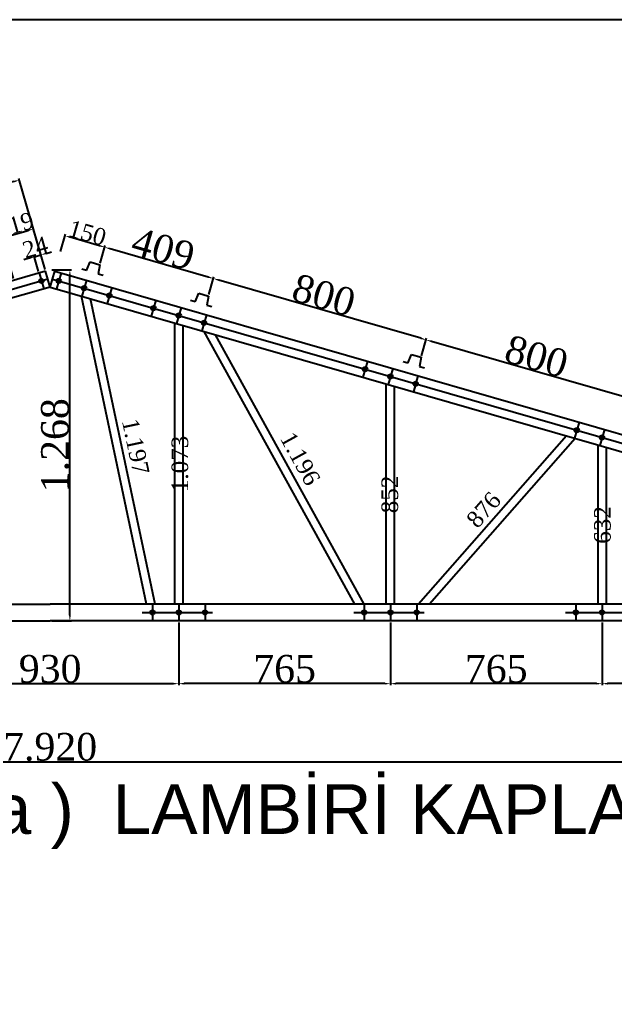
# Model space of a CAD drawing. Header units: millimetres. Extents: x 204298 to 220821, y -217696 to -203281.
# Drawn here: x 215025 to 217176, y -206889 to -203379 of the extents above; entities that cross this region are included whole.
import ezdxf

# ---------------------------------------------------------------- set-up
doc = ezdxf.new("R2010")
doc.units = ezdxf.units.MM
doc.header["$MEASUREMENT"] = 0
for name, color, linetype in [('Block1', 255, 'Continuous'), ('ZEMİN', 191, 'Continuous'), ('ÖLÇÜLENDİRME', 121, 'Continuous')]:
    doc.layers.add(name, color=color, linetype=linetype)
doc.styles.add('133', font='times.ttf')
doc.styles.get("Standard").update_dxf_attribs({"font": 'arial.ttf'})
doc.dimstyles.new('MAKAS', dxfattribs={"dimscale": 20, "dimtxt": 1.3, "dimasz": 1, "dimexe": 0.3, "dimexo": 0.3, "dimgap": 0.1, "dimtad": 1, "dimrnd": 1, "dimzin": 12, "dimdsep": 46, "dimlunit": 6, "dimtxsty": '133', "dimcen": 0.8, "dimdle": 0.0005, "dimclrd": 4, "dimclre": 6, "dimclrt": 2, "dimazin": 3, "dimtfac": 1, "dimtmove": 0, "dimatfit": 2, "dimldrblk": 'DOTSMALL', "dimfxl": 0, "dimtolj": 1, "dimtzin": 0, "dimarcsym": 0})
doc.dimstyles.new('makas 1', dxfattribs={"dimscale": 20, "dimtxt": 3, "dimasz": 1.2, "dimexe": 0.3, "dimexo": 0.3, "dimgap": 0.1, "dimtad": 1, "dimrnd": 1, "dimzin": 12, "dimdsep": 46, "dimlunit": 6, "dimtxsty": '133', "dimblk": 'NONE', "dimcen": 0.8, "dimdle": 0.0005, "dimse1": 1, "dimse2": 1, "dimsd1": 1, "dimsd2": 1, "dimclrd": 105, "dimclre": 42, "dimclrt": 2, "dimazin": 3, "dimtfac": 1, "dimtmove": 0, "dimatfit": 2, "dimldrblk": 'NONE', "dimfxl": 0, "dimtolj": 1, "dimtzin": 0, "dimarcsym": 0})

# ---------------------------------------------------------------- blocks, each defined once
blk = doc.blocks.new('*D7225')
at = {"layer": 'Defpoints', "color": 0}
for p in [(215075, -204135.9), (215119, -204288.6), (215004.4, -204321.6)]:
    blk.add_point(p, dxfattribs=at)
at = {"layer": 'ÖLÇÜLENDİRME', "color": 4, "lineweight": -2, "ltscale": 0.5}
blk.add_line((214979.7, -204163.4), (215055.8, -204141.5), dxfattribs=at)
at = {"layer": 'ÖLÇÜLENDİRME', "color": 6, "lineweight": -2, "ltscale": 0.5}
for p, q in [((215117.4, -204282.8), (215073.4, -204130.2)), ((215002.8, -204315.8), (214958.8, -204163.2))]:
    blk.add_line(p, q, dxfattribs=at)
at = {"layer": 'ÖLÇÜLENDİRME', "color": 4}
for points in [[(215056.7, -204144.7), (215054.9, -204138.3), (215075, -204135.9)], [(214978.7, -204160.2), (214980.6, -204166.6), (214960.4, -204168.9)]]:
    blk.add_solid(points, dxfattribs=at)
at = {"layer": 'ÖLÇÜLENDİRME', "color": 2, "insert": (215008.7, -204121.2), "char_height": 60, "attachment_point": 5, "rotation": 16.0764, "style": '133'}
blk.add_mtext('\\A1;119', dxfattribs=at)
blk = doc.blocks.new('_DotSmall')
at = {"color": 0, "linetype": 'ByBlock', "const_width": 0.5}
blk.add_lwpolyline([(-0.0625, 0, 1), (0.0625, 0, 1)], format="xyb", close=True, dxfattribs=at)
blk = doc.blocks.new('*D7226')
at = {"layer": 'Defpoints', "color": 0}
for p in [(215102.2, -204230.1), (215119, -204288.6), (215095.7, -204295.3)]:
    blk.add_point(p, dxfattribs=at)
at = {"layer": 'ÖLÇÜLENDİRME', "color": 4, "lineweight": -2, "ltscale": 0.5}
for p, q in [((215121.4, -204224.6), (215140.6, -204219)), ((215059.7, -204242.4), (215040.4, -204247.9)), ((215078.9, -204236.8), (215102.2, -204230.1))]:
    blk.add_line(p, q, dxfattribs=at)
at = {"layer": 'ÖLÇÜLENDİRME', "color": 6, "lineweight": -2, "ltscale": 0.5}
for p, q in [((215094.1, -204289.5), (215077.2, -204231.1)), ((215117.4, -204282.8), (215100.5, -204224.4))]:
    blk.add_line(p, q, dxfattribs=at)
at = {"layer": 'ÖLÇÜLENDİRME', "color": 4}
for points in [[(215120.5, -204221.4), (215122.3, -204227.8), (215102.2, -204230.1)], [(215060.6, -204245.6), (215058.7, -204239.2), (215078.9, -204236.8)]]:
    blk.add_solid(points, dxfattribs=at)
at = {"layer": 'ÖLÇÜLENDİRME', "color": 2, "insert": (215081.7, -204202.8), "char_height": 60, "attachment_point": 5, "rotation": 16.0764, "style": '133'}
blk.add_mtext('\\A1;24', dxfattribs=at)
blk = doc.blocks.new('*D7227')
at = {"layer": 'Defpoints', "color": 0}
for p in [(215119, -204288.6), (211064.2, -205100.7), (211159, -205429.8)]:
    blk.add_point(p, dxfattribs=at)
at = {"layer": 'ÖLÇÜLENDİRME', "color": 4, "lineweight": -2, "ltscale": 0.5}
blk.add_line((215005, -203965), (211083.4, -205095.2), dxfattribs=at)
at = {"layer": 'ÖLÇÜLENDİRME', "color": 6, "lineweight": -2, "ltscale": 0.5}
for p, q in [((215117.4, -204282.8), (215022.5, -203953.7)), ((211157.4, -205424), (211062.5, -205094.9))]:
    blk.add_line(p, q, dxfattribs=at)
at = {"layer": 'ÖLÇÜLENDİRME', "color": 4}
for points in [[(215005.9, -203968.2), (215004, -203961.8), (215024.2, -203959.5)], [(211082.5, -205092), (211084.3, -205098.4), (211064.2, -205100.7)]]:
    blk.add_solid(points, dxfattribs=at)
at = {"layer": 'ÖLÇÜLENDİRME', "color": 2, "insert": (213029.5, -204479.3), "char_height": 100, "attachment_point": 5, "rotation": 16.0764, "style": '133'}
blk.add_mtext('\\A1;4.121', dxfattribs=at)
blk = doc.blocks.new('*D7235')
at = {"layer": 'Defpoints', "color": 0}
for p in [(214670.6, -205551.9), (215600.6, -205605.4), (215600.6, -205779.5)]:
    blk.add_point(p, dxfattribs=at)
at = {"layer": 'ÖLÇÜLENDİRME', "color": 6, "lineweight": -2, "ltscale": 0.5}
for p, q in [((214670.6, -205557.9), (214670.6, -205785.5)), ((215600.6, -205611.4), (215600.6, -205785.5))]:
    blk.add_line(p, q, dxfattribs=at)
at = {"layer": 'ÖLÇÜLENDİRME', "color": 4, "lineweight": -2, "ltscale": 0.5}
blk.add_line((214690.6, -205779.5), (215580.6, -205779.5), dxfattribs=at)
at = {"layer": 'ÖLÇÜLENDİRME', "color": 4}
for points in [[(214690.6, -205776.2), (214690.6, -205782.9), (214670.6, -205779.5)], [(215580.6, -205782.9), (215580.6, -205776.2), (215600.6, -205779.5)]]:
    blk.add_solid(points, dxfattribs=at)
at = {"layer": 'ÖLÇÜLENDİRME', "color": 2, "insert": (215135.6, -205726.6), "char_height": 100, "attachment_point": 5, "style": '133'}
blk.add_mtext('\\A1;930', dxfattribs=at)
blk = doc.blocks.new('*D7237')
at = {"layer": 'Defpoints', "color": 0}
for p in [(211175.6, -205694.4), (219095.6, -205671.7), (219095.6, -206061.5)]:
    blk.add_point(p, dxfattribs=at)
at = {"layer": 'ÖLÇÜLENDİRME', "color": 6, "lineweight": -2, "ltscale": 0.5}
for p, q in [((219095.6, -205677.7), (219095.6, -206067.5)), ((211175.6, -205700.4), (211175.6, -206067.5))]:
    blk.add_line(p, q, dxfattribs=at)
at = {"layer": 'ÖLÇÜLENDİRME', "color": 4, "lineweight": -2, "ltscale": 0.5}
blk.add_line((211195.6, -206061.5), (219075.6, -206061.5), dxfattribs=at)
at = {"layer": 'ÖLÇÜLENDİRME', "color": 4}
for points in [[(211195.6, -206058.2), (211195.6, -206064.9), (211175.6, -206061.5)], [(219075.6, -206064.9), (219075.6, -206058.2), (219095.6, -206061.5)]]:
    blk.add_solid(points, dxfattribs=at)
at = {"layer": 'ÖLÇÜLENDİRME', "color": 2, "insert": (215135.6, -206008.6), "char_height": 100, "attachment_point": 5, "style": '133'}
blk.add_mtext('\\A1;7.920', dxfattribs=at)
blk = doc.blocks.new('*D7252')
at = {"layer": 'Defpoints', "color": 0}
for p in [(217130.6, -205551.9), (217895.6, -205551.9), (217130.6, -205779.5)]:
    blk.add_point(p, dxfattribs=at)
at = {"layer": 'ÖLÇÜLENDİRME', "color": 6, "lineweight": -2, "ltscale": 0.5}
for p, q in [((217130.6, -205557.9), (217130.6, -205785.5)), ((217895.6, -205557.9), (217895.6, -205785.5))]:
    blk.add_line(p, q, dxfattribs=at)
at = {"layer": 'ÖLÇÜLENDİRME', "color": 4, "lineweight": -2, "ltscale": 0.5}
blk.add_line((217875.6, -205779.5), (217150.6, -205779.5), dxfattribs=at)
at = {"layer": 'ÖLÇÜLENDİRME', "color": 4}
for points in [[(217150.6, -205776.2), (217150.6, -205782.9), (217130.6, -205779.5)], [(217875.6, -205782.9), (217875.6, -205776.2), (217895.6, -205779.5)]]:
    blk.add_solid(points, dxfattribs=at)
at = {"layer": 'ÖLÇÜLENDİRME', "color": 2, "insert": (217513.1, -205726.6), "char_height": 100, "attachment_point": 5, "style": '133'}
blk.add_mtext('\\A1;765', dxfattribs=at)
blk = doc.blocks.new('*D7253')
at = {"layer": 'Defpoints', "color": 0}
for p in [(216365.6, -205551.9), (217130.6, -205551.9), (216365.6, -205779.5)]:
    blk.add_point(p, dxfattribs=at)
at = {"layer": 'ÖLÇÜLENDİRME', "color": 6, "lineweight": -2, "ltscale": 0.5}
for p, q in [((216365.6, -205557.9), (216365.6, -205785.5)), ((217130.6, -205557.9), (217130.6, -205785.5))]:
    blk.add_line(p, q, dxfattribs=at)
at = {"layer": 'ÖLÇÜLENDİRME', "color": 4, "lineweight": -2, "ltscale": 0.5}
blk.add_line((217110.6, -205779.5), (216385.6, -205779.5), dxfattribs=at)
at = {"layer": 'ÖLÇÜLENDİRME', "color": 4}
for points in [[(216385.6, -205776.2), (216385.6, -205782.9), (216365.6, -205779.5)], [(217110.6, -205782.9), (217110.6, -205776.2), (217130.6, -205779.5)]]:
    blk.add_solid(points, dxfattribs=at)
at = {"layer": 'ÖLÇÜLENDİRME', "color": 2, "insert": (216748.1, -205726.6), "char_height": 100, "attachment_point": 5, "style": '133'}
blk.add_mtext('\\A1;765', dxfattribs=at)
blk = doc.blocks.new('*D7254')
at = {"layer": 'Defpoints', "color": 0}
for p in [(215600.6, -205551.9), (216365.6, -205551.9), (215600.6, -205779.5)]:
    blk.add_point(p, dxfattribs=at)
at = {"layer": 'ÖLÇÜLENDİRME', "color": 6, "lineweight": -2, "ltscale": 0.5}
for p, q in [((215600.6, -205557.9), (215600.6, -205785.5)), ((216365.6, -205557.9), (216365.6, -205785.5))]:
    blk.add_line(p, q, dxfattribs=at)
at = {"layer": 'ÖLÇÜLENDİRME', "color": 4, "lineweight": -2, "ltscale": 0.5}
blk.add_line((216345.6, -205779.5), (215620.6, -205779.5), dxfattribs=at)
at = {"layer": 'ÖLÇÜLENDİRME', "color": 4}
for points in [[(215620.6, -205776.2), (215620.6, -205782.9), (215600.6, -205779.5)], [(216345.6, -205782.9), (216345.6, -205776.2), (216365.6, -205779.5)]]:
    blk.add_solid(points, dxfattribs=at)
at = {"layer": 'ÖLÇÜLENDİRME', "color": 2, "insert": (215983.1, -205726.6), "char_height": 100, "attachment_point": 5, "style": '133'}
blk.add_mtext('\\A1;765', dxfattribs=at)
blk = doc.blocks.new('*D7260')
at = {"layer": 'Defpoints', "color": 0}
for p in [(217130.6, -204890), (217164.6, -204890), (217130.6, -205521.9)]:
    blk.add_point(p, dxfattribs=at)
at = {"layer": 'Block1', "color": 2, "insert": (217132.2, -205205.9), "char_height": 60, "attachment_point": 5, "rotation": 90, "style": '133'}
blk.add_mtext('\\A1;632', dxfattribs=at)
blk = doc.blocks.new('_None')
blk = doc.blocks.new('*D7261')
at = {"layer": 'Defpoints', "color": 0}
for p in [(217016.5, -204843.6), (217039.4, -204863.6), (216460.6, -205521.9)]:
    blk.add_point(p, dxfattribs=at)
at = {"layer": 'Block1', "color": 2, "insert": (216702.7, -205151.2), "char_height": 60, "attachment_point": 5, "rotation": 48.68, "style": '133'}
blk.add_mtext('\\A1;876', dxfattribs=at)
blk = doc.blocks.new('*D7262')
at = {"layer": 'Defpoints', "color": 0}
for p in [(216365.6, -204669.5), (216396.1, -204669.5), (216365.6, -205521.9)]:
    blk.add_point(p, dxfattribs=at)
at = {"layer": 'Block1', "color": 2, "insert": (216363.7, -205095.7), "char_height": 60, "attachment_point": 5, "rotation": 90, "style": '133'}
blk.add_mtext('\\A1;852', dxfattribs=at)
blk = doc.blocks.new('*D7263')
at = {"layer": 'Defpoints', "color": 0}
for p in [(215721.6, -204458.9), (215691.9, -204475.3), (216270.6, -205521.9)]:
    blk.add_point(p, dxfattribs=at)
at = {"layer": 'Block1', "color": 2, "insert": (216039.4, -204966.5), "char_height": 60, "attachment_point": 5, "rotation": 298.9405, "style": '133'}
blk.add_mtext('\\A1;1.196', dxfattribs=at)
blk = doc.blocks.new('*D7264')
at = {"layer": 'Defpoints', "color": 0}
for p in [(215600.6, -204449), (215637.6, -204449), (215600.6, -205521.9)]:
    blk.add_point(p, dxfattribs=at)
at = {"layer": 'Block1', "color": 2, "insert": (215605, -204985.5), "char_height": 60, "attachment_point": 5, "rotation": 90, "style": '133'}
blk.add_mtext('\\A1;1.073', dxfattribs=at)
blk = doc.blocks.new('*D7265')
at = {"layer": 'Defpoints', "color": 0}
for p in [(215258.5, -204350.4), (215536.3, -205515.5), (215505.6, -205521.9)]:
    blk.add_point(p, dxfattribs=at)
at = {"layer": 'ZEMİN', "color": 2, "insert": (215444.5, -204923), "char_height": 60, "attachment_point": 5, "rotation": 281.9108, "style": '133'}
blk.add_mtext('\\A1;1.197', dxfattribs=at)
blk = doc.blocks.new('*D7266')
at = {"layer": 'Defpoints', "color": 0}
for p in [(215135.6, -204283.8), (215206.9, -204283.8), (215135.6, -205551.9)]:
    blk.add_point(p, dxfattribs=at)
at = {"layer": 'ÖLÇÜLENDİRME', "color": 6, "lineweight": -2, "ltscale": 0.5}
for p, q in [((215141.6, -204283.8), (215212.9, -204283.8)), ((215141.6, -205551.9), (215212.9, -205551.9))]:
    blk.add_line(p, q, dxfattribs=at)
at = {"layer": 'ÖLÇÜLENDİRME', "color": 4, "lineweight": -2, "ltscale": 0.5}
blk.add_line((215206.9, -205531.9), (215206.9, -204303.8), dxfattribs=at)
at = {"layer": 'ÖLÇÜLENDİRME', "color": 4}
for points in [[(215210.3, -204303.8), (215203.6, -204303.8), (215206.9, -204283.8)], [(215203.6, -205531.9), (215210.3, -205531.9), (215206.9, -205551.9)]]:
    blk.add_solid(points, dxfattribs=at)
at = {"layer": 'ÖLÇÜLENDİRME', "color": 2, "insert": (215154, -204917.9), "char_height": 100, "attachment_point": 5, "rotation": 90, "style": '133'}
blk.add_mtext('\\A1;1.268', dxfattribs=at)
blk = doc.blocks.new('omega')
at = {"layer": 'Block1', "color": 1}
for p, q in [((32355.1, 6698), (32368.3, 6728.5)), ((32368.3, 6728.5), (32402.8, 6718.3)), ((32402.8, 6718.3), (32397.3, 6685.5)), ((32355.1, 6698), (32337.8, 6703.1)), ((32397.3, 6685.5), (32414.5, 6680.4))]:
    blk.add_line(p, q, dxfattribs=at)
blk = doc.blocks.new('*D7267')
at = {"layer": 'Defpoints', "color": 0}
for p in [(215189.1, -204160.8), (215170.9, -204223.9), (215315, -204265.5)]:
    blk.add_point(p, dxfattribs=at)
at = {"layer": 'ÖLÇÜLENDİRME', "color": 6, "lineweight": -2, "ltscale": 0.5}
for p, q in [((215172.6, -204218.2), (215190.7, -204155.1)), ((215316.7, -204259.7), (215334.9, -204196.6))]:
    blk.add_line(p, q, dxfattribs=at)
at = {"layer": 'ÖLÇÜLENDİRME', "color": 4, "lineweight": -2, "ltscale": 0.5}
blk.add_line((215314, -204196.8), (215208.3, -204166.4), dxfattribs=at)
at = {"layer": 'ÖLÇÜLENDİRME', "color": 4}
for points in [[(215209.2, -204163.2), (215207.4, -204169.6), (215189.1, -204160.8)], [(215313.1, -204200), (215314.9, -204193.6), (215333.2, -204202.4)]]:
    blk.add_solid(points, dxfattribs=at)
at = {"layer": 'ÖLÇÜLENDİRME', "color": 2, "insert": (215270.1, -204150.4), "char_height": 60, "attachment_point": 5, "rotation": 343.9236, "style": '133'}
blk.add_mtext('\\A1;150', dxfattribs=at)
blk = doc.blocks.new('*D7272')
at = {"layer": 'Defpoints', "color": 0}
for p in [(216494.6, -204537.1), (216476.4, -204600.2), (217245.2, -204821.7)]:
    blk.add_point(p, dxfattribs=at)
at = {"layer": 'ÖLÇÜLENDİRME', "color": 6, "lineweight": -2, "ltscale": 0.5}
for p, q in [((216478.1, -204594.4), (216496.3, -204531.3)), ((217246.8, -204816), (217265, -204752.8))]:
    blk.add_line(p, q, dxfattribs=at)
at = {"layer": 'ÖLÇÜLENDİRME', "color": 4, "lineweight": -2, "ltscale": 0.5}
blk.add_line((217244.1, -204753.1), (216513.8, -204542.6), dxfattribs=at)
at = {"layer": 'ÖLÇÜLENDİRME', "color": 4}
for points in [[(216514.8, -204539.4), (216512.9, -204545.8), (216494.6, -204537.1)], [(217243.2, -204756.3), (217245.1, -204749.9), (217263.3, -204758.6)]]:
    blk.add_solid(points, dxfattribs=at)
at = {"layer": 'ÖLÇÜLENDİRME', "color": 2, "insert": (216893.6, -204597.1), "char_height": 100, "attachment_point": 5, "rotation": 343.9236, "style": '133'}
blk.add_mtext('\\A1;800', dxfattribs=at)
blk = doc.blocks.new('*D7273')
at = {"layer": 'Defpoints', "color": 0}
for p in [(215725.9, -204315.5), (215707.7, -204378.7), (216476.4, -204600.2)]:
    blk.add_point(p, dxfattribs=at)
at = {"layer": 'ÖLÇÜLENDİRME', "color": 6, "lineweight": -2, "ltscale": 0.5}
for p, q in [((215709.4, -204372.9), (215727.6, -204309.8)), ((216478.1, -204594.4), (216496.3, -204531.3))]:
    blk.add_line(p, q, dxfattribs=at)
at = {"layer": 'ÖLÇÜLENDİRME', "color": 4, "lineweight": -2, "ltscale": 0.5}
blk.add_line((216475.4, -204531.5), (215745.1, -204321.1), dxfattribs=at)
at = {"layer": 'ÖLÇÜLENDİRME', "color": 4}
for points in [[(215746.1, -204317.9), (215744.2, -204324.3), (215725.9, -204315.5)], [(216474.5, -204534.7), (216476.3, -204528.3), (216494.6, -204537.1)]]:
    blk.add_solid(points, dxfattribs=at)
at = {"layer": 'ÖLÇÜLENDİRME', "color": 2, "insert": (216124.9, -204375.6), "char_height": 100, "attachment_point": 5, "rotation": 343.9236, "style": '133'}
blk.add_mtext('\\A1;800', dxfattribs=at)
blk = doc.blocks.new('*D7274')
at = {"layer": 'Defpoints', "color": 0}
for p in [(215333.2, -204202.4), (215315, -204265.5), (215707.7, -204378.7)]:
    blk.add_point(p, dxfattribs=at)
at = {"layer": 'ÖLÇÜLENDİRME', "color": 6, "lineweight": -2, "ltscale": 0.5}
for p, q in [((215316.7, -204259.7), (215334.9, -204196.6)), ((215709.4, -204372.9), (215727.6, -204309.8))]:
    blk.add_line(p, q, dxfattribs=at)
at = {"layer": 'ÖLÇÜLENDİRME', "color": 4, "lineweight": -2, "ltscale": 0.5}
blk.add_line((215706.7, -204310), (215352.4, -204207.9), dxfattribs=at)
at = {"layer": 'ÖLÇÜLENDİRME', "color": 4}
for points in [[(215353.4, -204204.7), (215351.5, -204211.1), (215333.2, -204202.4)], [(215705.8, -204313.2), (215707.6, -204306.8), (215725.9, -204315.5)]]:
    blk.add_solid(points, dxfattribs=at)
at = {"layer": 'ÖLÇÜLENDİRME', "color": 2, "insert": (215544.2, -204208.1), "char_height": 100, "attachment_point": 5, "rotation": 343.9236, "style": '133'}
blk.add_mtext('\\A1;409', dxfattribs=at)

msp = doc.modelspace()

# ---------------------------------------------------------------- linework, layer by layer
at = {"color": 2}
msp.add_lwpolyline([(209922.706, -203379.081), (220819.065, -203379.081), (220819.065, -210537.41), (209922.706, -210537.41)], close=True, dxfattribs=at)
at = {"layer": 'Block1', "color": 1}
for p, q in [((215119.032, -204288.585), (211159.032, -205429.814)), ((215135.647, -204346.239), (215119.032, -204288.585)), ((215135.647, -204346.239), (215152.262, -204288.585)), ((215152.262, -204288.585), (219112.262, -205429.814)), ((215135.647, -204346.239), (211175.647, -205487.467)), ((215135.647, -204346.239), (219095.647, -205487.467)), ((215585.649, -204475.924), (215585.649, -205491.923)), ((215615.649, -204484.57), (215615.649, -205491.923)), ((216236.919, -205491.923), (215692.08, -204506.597)), ((216271.2, -205491.923), (215732.859, -204518.349)), ((216350.648, -205491.923), (216350.648, -204696.389)), ((216380.648, -205491.923), (216380.648, -204705.035)), ((217001.529, -204883.965), (216467.05, -205491.923)), ((217033.399, -204893.15), (216506.995, -205491.923)), ((217115.648, -204916.853), (217115.648, -205491.923)), ((217145.648, -204925.499), (217145.648, -205491.923)), ((211175.647, -205491.923), (215135.647, -205491.923)), ((219095.647, -205491.923), (215135.647, -205491.923)), ((211175.647, -205551.923), (215135.647, -205551.923)), ((219095.647, -205551.923), (215135.647, -205551.923))]:
    msp.add_line(p, q, dxfattribs=at)
at = {"layer": 'Block1', "color": 2}
for p, q in [((215127.339, -204317.412), (211167.339, -205458.64)), ((215095.724, -204295.302), (215112.339, -204352.956)), ((215143.954, -204317.412), (219103.954, -205458.64)), ((215175.57, -204295.302), (215158.954, -204352.956)), ((215266.854, -204321.61), (215250.239, -204379.263)), ((215358.139, -204347.917), (215341.524, -204405.57)), ((215517.671, -204393.892), (215501.056, -204451.546)), ((215608.956, -204420.2), (215592.341, -204477.853)), ((215700.241, -204446.507), (215683.626, -204504.16)), ((216282.671, -204614.357), (216266.056, -204672.01)), ((216373.956, -204640.664), (216357.341, -204698.318)), ((216465.241, -204666.971), (216448.626, -204724.625)), ((217047.671, -204834.821), (217031.055, -204892.475)), ((217138.955, -204861.128), (217122.34, -204918.782)), ((215505.649, -205491.923), (215505.649, -205551.923)), ((215600.649, -205491.923), (215600.649, -205551.923)), ((215695.649, -205491.923), (215695.649, -205551.923)), ((216270.648, -205491.923), (216270.648, -205551.923)), ((216365.648, -205491.923), (216365.648, -205551.923)), ((216460.648, -205491.923), (216460.648, -205551.923)), ((217035.648, -205491.923), (217035.648, -205551.923)), ((217130.648, -205491.923), (217130.648, -205551.923))]:
    msp.add_line(p, q, dxfattribs=at)
at = {"layer": 'Block1', "color": 1}
for centre, radius in [((215104.032, -204324.129), 8), ((215104.031, -204324.129), 4), ((215167.262, -204324.129), 8), ((215167.262, -204324.129), 4), ((215258.547, -204350.436), 8), ((215258.547, -204350.436), 4), ((215349.832, -204376.744), 8), ((215349.832, -204376.743), 4), ((215509.364, -204422.719), 8), ((215509.364, -204422.719), 4), ((215600.649, -204449.027), 8), ((215600.649, -204449.026), 4), ((215691.933, -204475.334), 8), ((215691.934, -204475.334), 4), ((216274.363, -204643.184), 8), ((216274.363, -204643.183), 4), ((216365.648, -204669.491), 8), ((216365.648, -204669.491), 4), ((216456.933, -204695.798), 8), ((216456.933, -204695.798), 4), ((217039.363, -204863.648), 8), ((217039.363, -204863.648), 4), ((217130.648, -204889.956), 8), ((217130.648, -204889.955), 4), ((215505.649, -205521.923), 8), ((215505.649, -205521.923), 4), ((215600.649, -205521.923), 8), ((215600.649, -205521.923), 4), ((215695.649, -205521.923), 8), ((215695.649, -205521.923), 4), ((216270.648, -205521.923), 8), ((216270.648, -205521.923), 4), ((216365.648, -205521.923), 8), ((216365.648, -205521.923), 4), ((216460.648, -205521.923), 8), ((216460.648, -205521.923), 4), ((217035.648, -205521.923), 8), ((217035.648, -205521.923), 4), ((217130.648, -205521.923), 8), ((217130.648, -205521.923), 4)]:
    msp.add_circle(centre, radius, dxfattribs=at)
at = {"layer": 'ZEMİN', "color": 1}
for p, q in [((215483.991, -205491.923), (215249.237, -204378.974)), ((215514.651, -205491.923), (215281.881, -204388.382))]:
    msp.add_line(p, q, dxfattribs=at)
at = {"layer": 'ÖLÇÜLENDİRME', "color": 2, "ltscale": 0.5}
for p, q in [((215468.778, -205521.923), (215722.563, -205521.923)), ((216233.777, -205521.923), (216487.562, -205521.923)), ((216998.777, -205521.923), (217252.562, -205521.923))]:
    msp.add_line(p, q, dxfattribs=at)

# ---------------------------------------------------------------- block references
at = {"layer": 'Block1', "color": 1, "rotation": 0.5866211385630021}
for p in [(182982.657, -211315.134), (183375.357, -211428.306), (184144.072, -211649.841)]:
    msp.add_blockref('omega', p, dxfattribs=at)

# ---------------------------------------------------------------- texts
at = {"layer": 'ÖLÇÜLENDİRME', "color": 2, "insert": (211218.649, -206142.797), "char_height": 180, "width": 11477.02618, "attachment_point": 1}
msp.add_mtext("Baş Makas 1 ad.  ( 100'lük Omega )  LAMBİRİ KAPLANACAK", dxfattribs=at)

# ---------------------------------------------------------------- dimensions: what is measured, and where the dimension line sits
at = {"layer": 'Block1', "color": 1}
for p1, p2, distance, picture, middle in [((215600.649, -205521.923), (215600.649, -204449.026), -36.912, '*D7264', (215605.021, -204985.475)), ((216270.648, -205521.923), (215691.934, -204475.334), -33.877, '*D7263', (216039.414, -204966.489)), ((216365.648, -205521.923), (216365.648, -204669.491), -30.484, '*D7262', (216363.682, -205095.707)), ((216460.648, -205521.923), (217039.363, -204863.648), 30.394, '*D7261', (216702.74, -205151.232)), ((217130.648, -205521.923), (217130.648, -204889.955), -33.98, '*D7260', (217132.177, -205205.939))]:
    dim = msp.add_aligned_dim(p1=p1, p2=p2, distance=distance, dimstyle='makas 1', dxfattribs=at)
    dim.commit()
    dim.dimension.update_dxf_attribs({"geometry": picture, "text_midpoint": middle})
at = {"layer": 'ZEMİN', "color": 1}
dim = msp.add_aligned_dim(p1=(215258.547, -204350.436), p2=(215505.649, -205521.923), distance=31.282, dimstyle='makas 1', override={"dimfxl": 100, "dimarcsym": 1}, dxfattribs=at)
dim.commit()
dim.dimension.update_dxf_attribs({"geometry": '*D7265', "text_midpoint": (215444.547, -204923.007)})
at = {"layer": 'ÖLÇÜLENDİRME', "color": 1, "ltscale": 0.5}
for p1, p2, distance, picture, middle in [((215119.032, -204288.585), (211159.032, -205429.814), -342.509, '*D7227', (213029.535, -204479.253)), ((215707.724, -204378.656), (215315.024, -204265.484), -65.695, '*D7274', (215544.216, -204208.112)), ((216476.439, -204600.191), (215707.724, -204378.656), -65.695, '*D7273', (216124.881, -204375.61)), ((217245.153, -204821.726), (216476.439, -204600.191), -65.695, '*D7272', (216893.596, -204597.145))]:
    dim = msp.add_aligned_dim(p1=p1, p2=p2, distance=distance, dimstyle='MAKAS', override={"dimtxt": 5, "dimdle": 1}, dxfattribs=at)
    dim.commit()
    dim.dimension.update_dxf_attribs({"geometry": picture, "text_midpoint": middle})
for base, p1, angle, picture, middle, dimtype in [((215075.035, -204135.918), (215004.439, -204321.61), 196.076398, '*D7225', (215017.738, -204152.431), 160), ((215102.182, -204230.119), (215095.724, -204295.302), 16.076398, '*D7226', (215090.528, -204233.478), 161)]:
    dim = msp.add_linear_dim(base=base, p1=p1, p2=(215119.032, -204288.585), angle=angle, dimstyle='MAKAS', override={"dimtxt": 3}, dxfattribs=at)
    dim.commit()
    dim.dimension.update_dxf_attribs({"geometry": picture, "text_midpoint": middle, "dimtype": dimtype})
for base, p1, p2, angle, override, picture, middle in [((215189.082, -204160.82), (215315.024, -204265.484), (215170.89, -204223.946), 343.923602, {"dimtxt": 3}, '*D7267', (215270.135, -204150.408)), ((215206.927, -204283.797), (215135.647, -205551.923), (215135.647, -204283.797), 90, {"dimtxt": 5, "dimdle": 1}, '*D7266', (215154.026, -204917.86)), ((215600.649, -205779.544), (216365.648, -205551.923), (215600.649, -205551.923), 180, {"dimtxt": 5, "dimdle": 1}, '*D7254', (215983.148, -205726.643)), ((216365.648, -205779.544), (217130.648, -205551.923), (216365.648, -205551.923), 180, {"dimtxt": 5, "dimdle": 1}, '*D7253', (216748.148, -205726.643)), ((217130.648, -205779.544), (217895.647, -205551.923), (217130.648, -205551.923), 180, {"dimtxt": 5, "dimdle": 1}, '*D7252', (217513.148, -205726.643))]:
    dim = msp.add_linear_dim(base=base, p1=p1, p2=p2, angle=angle, dimstyle='MAKAS', override=override, dxfattribs=at)
    dim.commit()
    dim.dimension.update_dxf_attribs({"geometry": picture, "text_midpoint": middle})
for base, p1, p2, picture, middle in [((215600.649, -205779.544), (214670.645, -205551.923), (215600.649, -205605.364), '*D7235', (215135.647, -205726.643)), ((219095.647, -206061.543), (211175.647, -205694.355), (219095.647, -205671.733), '*D7237', (215135.647, -206008.642))]:
    dim = msp.add_linear_dim(base=base, p1=p1, p2=p2, dimstyle='MAKAS', override={"dimtxt": 5, "dimdle": 1}, dxfattribs=at)
    dim.commit()
    dim.dimension.update_dxf_attribs({"geometry": picture, "text_midpoint": middle})

doc.saveas('drawing.dxf')
